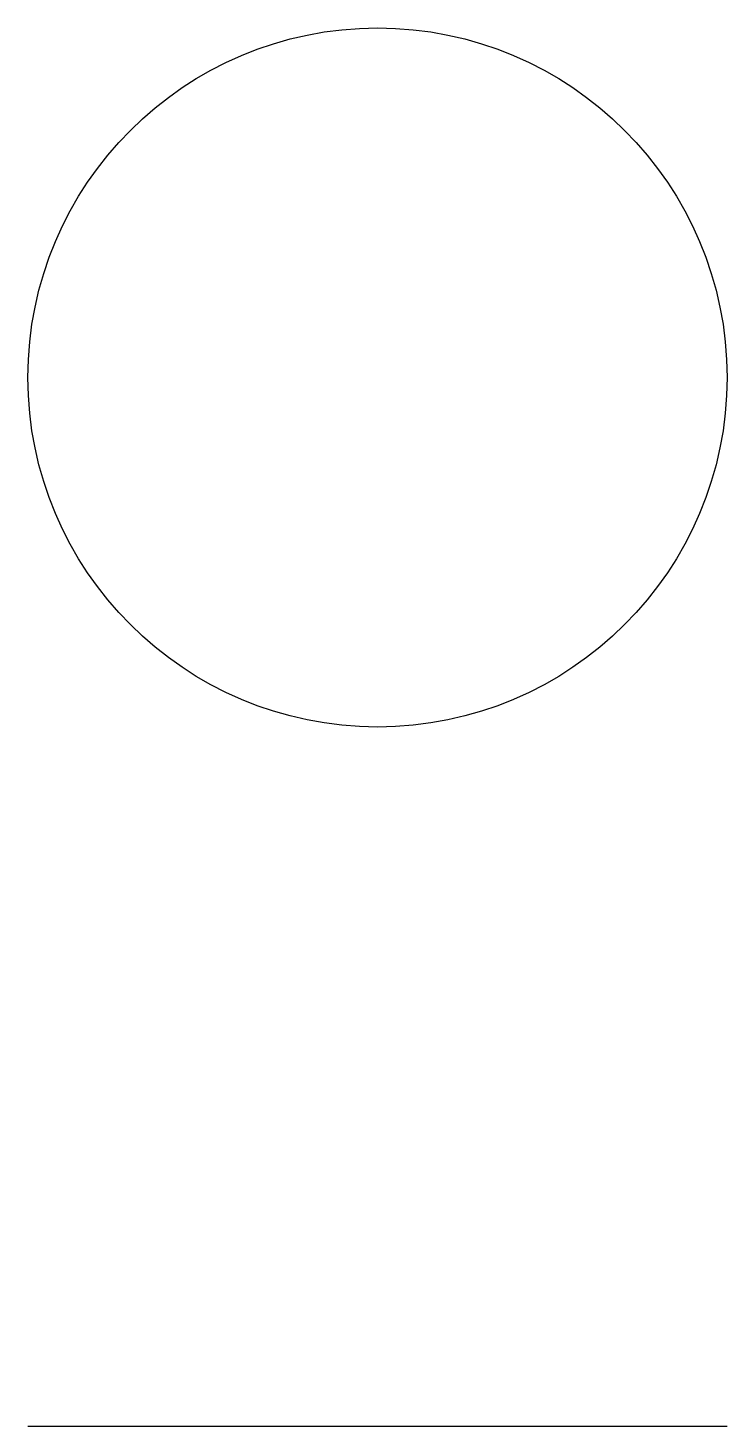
# Model space of a CAD drawing. Extents: x -0.5 to 0.5, y 0 to 2.
import ezdxf

# ---------------------------------------------------------------- set-up
doc = ezdxf.new("R2010")
doc.units = 0
doc.layers.get('0').update_dxf_attribs({"linetype": 'CONTINUOUS'})

msp = doc.modelspace()

# ---------------------------------------------------------------- linework, layer by layer
at = {"color": 0}
msp.add_line((-0.5, 0), (0.5, 0), dxfattribs=at)
msp.add_circle((0, 1.5), 0.5, dxfattribs=at)

doc.saveas('drawing.dxf')
